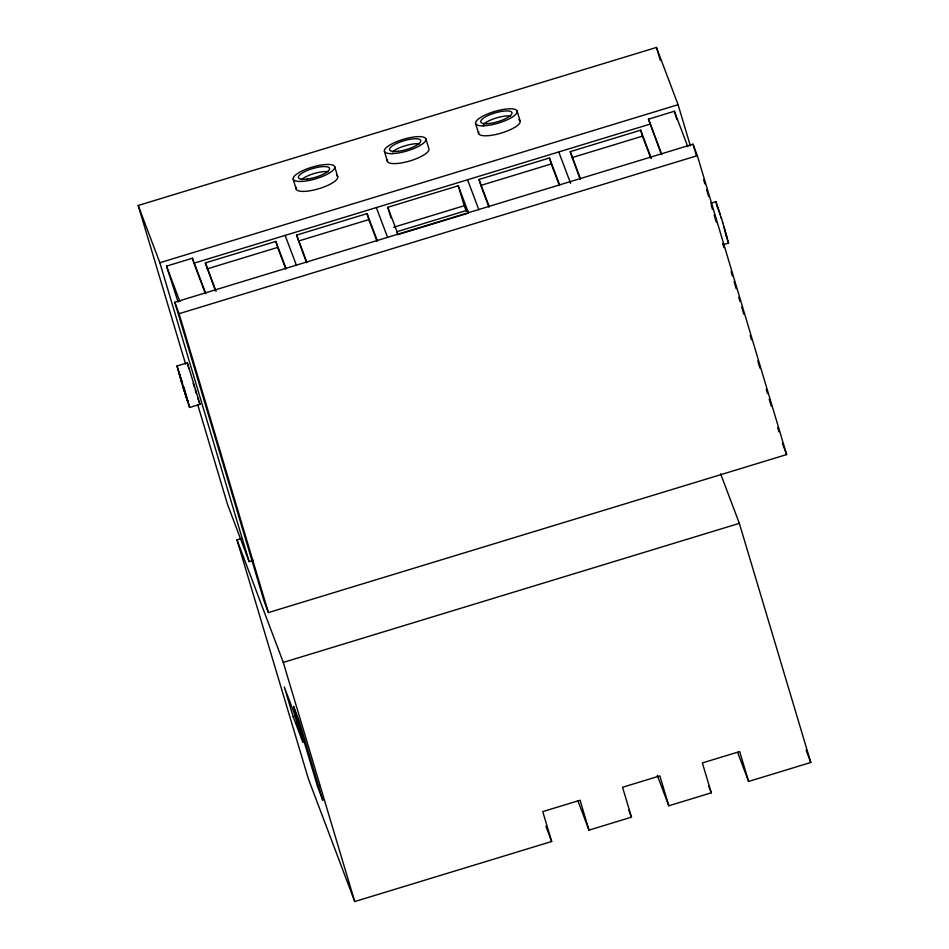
<?xml version="1.0" encoding="UTF-8"?>
<svg xmlns="http://www.w3.org/2000/svg" width="949" height="949" viewBox="0 0 949 949"><rect width="100%" height="100%" fill="white"/><g stroke="black" fill="none" stroke-linecap="round" stroke-linejoin="round"><path stroke-width="1.42" d="M185.613 364.143L138.21 205.482L656.447 47.45L678.084 104.698L690.362 145.778M138.21 205.482L159.847 262.731L678.084 104.698M178.068 301.936L166.514 266.135L192.422 258.223L205.803 293.644M661.287 154.118L648.475 119.159L674.383 111.258L687.776 146.68M192.422 258.223L193.916 263.205L649.97 124.141M215.316 290.513L205.364 262.909L275.839 241.426L286.052 268.437M306.527 262.695L296.574 235.103L367.049 213.608L377.263 240.631M390.952 217.914L387.785 207.285L458.26 185.79L468.474 212.813M480.419 184.26L478.996 179.468L549.471 157.985L559.685 185.008M580.159 179.254L570.207 151.662L640.682 130.167L651.405 158.542M207.143 268.887L277.63 247.404L285.791 269.018M298.354 241.082L368.841 219.587L377.002 241.2M559.424 185.577L551.262 163.963L480.775 185.446L488.949 207.072M571.986 157.641L642.473 136.146L650.634 157.759M393.74 227.214L464.215 205.719L466.244 211.093M174.77 302.233L693.007 144.201L697.337 155.648L786.65 454.571L268.401 612.591L264.083 601.144L174.77 302.233L179.1 313.68L268.401 612.591M466.944 213.549L397.868 234.605L396.789 231.746L467.264 210.251L468.343 213.11M179.1 313.68L697.337 155.648M181.627 382.21L177 365.994L187.368 362.826L199.99 404.298L189.622 407.453L185.269 394.06M710.789 203.216L715.973 201.639L721.454 218.614M723.411 244.688L728.595 243.098L722.699 222.647M720.611 473.8L739.342 523.35L810.79 762.486L748.607 781.442L739.674 751.561L702.355 762.937L711.287 792.83L668.796 805.784L659.863 775.891L622.544 787.267L631.476 817.16L588.985 830.126L580.053 800.232L542.745 811.609L551.666 841.502L354.736 901.55L308.449 779.034L237.001 539.898L241.248 538.605M197.89 405.235L227.523 504.394L249.148 561.642L253.395 560.349M237.001 539.898L283.288 662.414L739.342 523.35M293.194 716.78L302.933 742.545L294 712.652L284.261 686.886L293.194 716.78L295.791 715.985M317.405 786.057L322.814 800.375L298.994 720.659L293.585 706.353L317.405 786.057L319.564 785.392M726.756 237.321L727.017 237.926L723.909 226.669M728.595 243.098L727.48 240.144M199.99 404.298L198.875 401.332M177 365.994L188.044 402.269L186.324 397.358M782.32 443.124L786.65 454.571M648.475 119.159L661.856 154.58M806.104 750.09L810.79 762.486M570.207 151.662L580.408 178.685M558.759 151.959L570.598 183.287M737.634 752.427L748.607 781.442M708.678 785.914L711.287 792.83M478.996 179.468L489.198 206.491M467.549 179.776L478.865 209.741M657.301 775.38L668.796 805.784M628.867 810.256L631.476 817.16M387.785 207.285L397.987 234.308M376.338 207.582L387.655 237.547M578.024 801.098L588.985 830.126M545.924 826.294L551.666 841.502M296.574 235.103L306.776 262.126M285.127 235.399L296.444 265.364M205.364 262.909L216.075 291.284M193.916 263.205L205.233 293.182M166.514 266.135L179.895 301.545M725.344 233.169L726.175 235.696M726.365 236.764L727.1 239.018M197.76 397.963L198.495 400.205M720.279 214.842L717.61 207.285M195.174 389.825L196.36 393.61M182.552 383.182L178.59 371.178L180.535 378.521M185.992 396.765L182.837 386.219M721.181 217.368L722.83 222.742M193.133 383.194L194.367 387.228M184.414 391.723L181.152 381M183.869 387.097L189.622 407.453M693.007 144.201L696.4 155.529M703.589 179.622L704.858 183.869M706.554 189.539L708.666 196.621M711.204 205.114L712.485 209.373M714.17 215.032L716.293 222.113M722.64 243.371L723.909 247.618M731.11 271.699L732.379 275.957M734.063 281.616L736.187 288.698M738.725 297.203L739.995 301.45M741.691 307.12L743.802 314.202M750.149 335.448L751.418 339.706M757.765 360.952L759.888 368.034M766.234 389.28L767.504 393.538M769.2 399.197L771.312 406.291M777.658 427.536L778.939 431.783M656.447 47.45L660.255 60.202M674.383 111.258L676.874 119.562M640.682 130.167L642.473 136.146M549.471 157.985L551.262 163.963M517.11 110.986L520.088 120.95M475.651 123.631L478.628 133.595M458.26 185.79L464.215 205.719M425.899 138.803L428.877 148.768A21.673 6.109 -16.6 0 1 407.584 161.591A21.673 6.109 -16.6 0 1 387.56 159.717M384.44 151.449L387.417 161.413M367.049 213.608L368.841 219.587M334.736 166.751A21.673 6.109 -16.6 0 1 305.02 181.117A21.673 6.109 -16.6 0 1 302.114 170.95A21.673 6.109 -16.6 0 1 334.736 166.751L337.714 176.716M293.182 179.124L296.159 189.088M275.839 241.426L277.63 247.404M283.288 662.414L354.736 901.55M159.847 262.731L249.148 561.642M716.839 205.304L717.432 207.451M188.234 366.492L188.827 368.639M716.542 204.237L715.973 201.639M187.938 365.424L187.368 362.826M518.818 119.693A21.673 6.109 -16.6 0 1 501.523 133.002A21.673 6.109 -16.6 0 1 478.771 131.899M336.563 175.411A21.673 6.109 -16.6 0 1 318.615 188.768A21.673 6.109 -16.6 0 1 296.432 187.356M392.566 151.887A16.252 4.579 -16.6 0 1 419.565 143.892M301.367 179.705A16.252 4.579 -16.6 0 1 328.366 171.71M483.587 124.248A16.252 4.579 -16.6 0 1 510.526 116.039M398.39 151.271A16.252 4.579 -16.6 0 0 420.751 140.511A16.252 4.579 -16.6 0 0 396.362 143.596A16.252 4.579 -16.6 0 0 398.39 151.271M307.179 179.076A16.252 4.579 -16.6 0 0 329.54 168.329A16.252 4.579 -16.6 0 0 305.151 171.413A16.252 4.579 -16.6 0 0 307.179 179.076M483.255 125.826A21.673 6.109 -16.6 0 0 516.968 112.694A21.673 6.109 -16.6 0 0 488.925 113.417A21.673 6.109 -16.6 0 0 483.255 125.826M486.529 123.702A16.252 4.579 -16.6 0 0 511.819 113.844A16.252 4.579 -16.6 0 0 490.787 114.39A16.252 4.579 -16.6 0 0 486.529 123.702M392.044 153.643A21.673 6.109 -16.6 0 0 425.757 140.499A21.673 6.109 -16.6 0 0 397.714 141.235A21.673 6.109 -16.6 0 0 392.044 153.643"/></g></svg>
